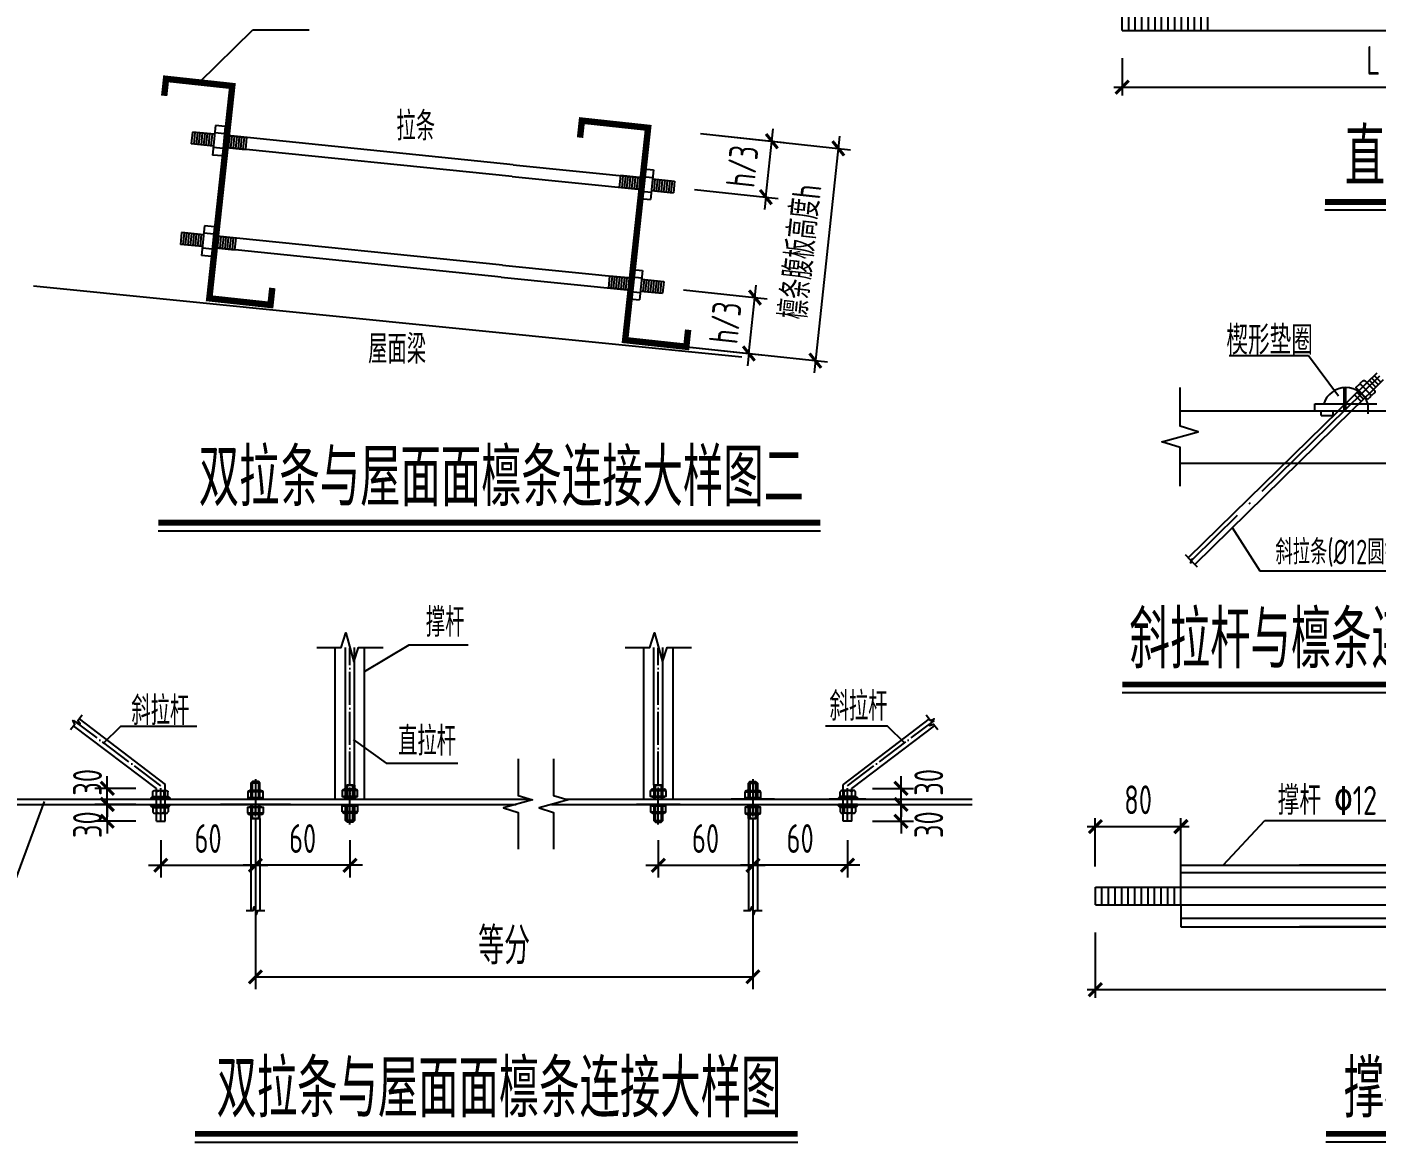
# Model space of a CAD drawing. Extents: x 297659 to 993057, y 192802 to 252212.
# Drawn here: x 899786 to 916171, y 210014 to 223557 of the extents above; entities that cross this region are included whole.
import ezdxf
from ezdxf.enums import TextEntityAlignment as Align

# ---------------------------------------------------------------- set-up
doc = ezdxf.new("R2010")
doc.units = 0
doc.header["$LTSCALE"] = 1000
doc.linetypes.add('CENTER2', pattern=[1.125, 0.75, -0.125, 0.125, -0.125])
doc.linetypes.add('DOTE', pattern=[2.42, 2, -0.2, 0.02, -0.2])
doc.layers.get('0').update_dxf_attribs({"linetype": 'CONTINUOUS'})
doc.layers.get('DEFPOINTS').update_dxf_attribs({"linetype": 'CONTINUOUS'})
for name, color, linetype in [('BEAM_CON', 4, 'CONTINUOUS'), ('body', 2, 'CONTINUOUS'), ('DIM', 3, 'CONTINUOUS'), ('DOTE', 8, 'DOTE'), ('NUM', 3, 'CONTINUOUS'), ('PUB_TEXT', 7, 'CONTINUOUS'), ('S_BEAM', 4, 'CONTINUOUS'), ('TEXT', 7, 'CONTINUOUS'), ('THIN', 7, 'CONTINUOUS'), ('建筑', 3, 'CONTINUOUS'), ('引线', 7, 'CONTINUOUS')]:
    doc.layers.add(name, color=color, linetype=linetype)
doc.styles.add('HZ', font='txt.shx', dxfattribs={"width": 0.7, "height": 5, "bigfont": 'a.shx'})
doc.styles.add('TSSD_Dimension', font='tssdeng.shx', dxfattribs={"width": 0.7, "bigfont": 'hztxt.shx'})
doc.styles.add('TSSD_Rein', font='tssdeng.shx', dxfattribs={"width": 0.7, "bigfont": 'hztxt.shx'})
doc.dimstyles.new('TSSD_100_100', dxfattribs={"dimtxt": 350, "dimasz": 150, "dimexe": 100, "dimexo": 250, "dimgap": 150, "dimtad": 1, "dimdec": 0, "dimzin": 0, "dimdsep": 46, "dimtxsty": 'TSSD_Dimension', "dimblk": 'ARCHTICK', "dimcen": 0, "dimdle": 100, "dimclrd": 3, "dimclre": 3, "dimclrt": 7, "dimadec": 0, "dimazin": 0, "dimtfac": 1, "dimtdec": 0, "dimtix": 1, "dimtmove": 2, "dimatfit": 3, "dimfxl": 100, "dimtolj": 1, "dimtzin": 0, "dimarcsym": 0})
doc.dimstyles.new('TSSD_100_100$0', dxfattribs={"dimtxt": 350, "dimasz": 100, "dimexe": 100, "dimexo": 250, "dimgap": 100, "dimtad": 1, "dimdec": 0, "dimzin": 0, "dimdsep": 46, "dimtxsty": 'TSSD_Rein', "dimblk": 'ARCHTICK', "dimcen": 0, "dimdle": 100, "dimclrt": 7, "dimadec": 0, "dimazin": 0, "dimtfac": 1, "dimtdec": 0, "dimtix": 1, "dimtmove": 2, "dimatfit": 3, "dimfxl": 100, "dimtolj": 1, "dimtzin": 0, "dimarcsym": 0})
doc.dimstyles.new('TSSD_150_150', dxfattribs={"dimtxt": 450, "dimasz": 150, "dimexe": 150, "dimexo": 375, "dimgap": 150, "dimtad": 1, "dimdec": 0, "dimzin": 0, "dimdsep": 46, "dimtxsty": 'TSSD_Dimension', "dimblk": 'ARCHTICK', "dimcen": 0, "dimclrt": 7, "dimadec": 0, "dimazin": 0, "dimtfac": 1, "dimtdec": 0, "dimtix": 1, "dimtmove": 2, "dimatfit": 3, "dimfxl": 1, "dimtolj": 1, "dimtzin": 0, "dimarcsym": 0})

# ---------------------------------------------------------------- blocks, each defined once
blk = doc.blocks.new('_ARCHTICK')
at = {"color": 0}
blk.add_lwpolyline([(-0.53, -0.53, 0.25, 0.25, 0), (0.53, 0.53, 0.5, 0.5, 0)], format="xyseb", dxfattribs=at)
blk = doc.blocks.new('*D292')
at = {"layer": 'DEFPOINTS', "color": 0}
for p in [(902560, 213894), (903709, 213931), (902560, 213375)]:
    blk.add_point(p, dxfattribs=at)
at = {"layer": 'DIM', "color": 70, "lineweight": -2}
for p, q in [((903709, 213681), (903709, 213225)), ((902560, 213644), (902560, 213225)), ((903859, 213375), (902410, 213375))]:
    blk.add_line(p, q, dxfattribs=at)
at = {"layer": 'DIM', "color": 70, "lineweight": -2, "xscale": 150, "yscale": 150, "zscale": 150, "rotation": 180}
blk.add_blockref('_ARCHTICK', (902560, 213375), dxfattribs=at)
at = {"layer": 'DIM', "color": 70, "lineweight": -2, "xscale": 150, "yscale": 150, "zscale": 150}
blk.add_blockref('_ARCHTICK', (903709, 213375), dxfattribs=at)
at = {"layer": 'DIM', "color": 7, "insert": (903134, 213700), "char_height": 350, "attachment_point": 5, "style": 'TSSD_Dimension'}
blk.add_mtext('\\A1;60', dxfattribs=at)
blk = doc.blocks.new('N-M12')
at = {"color": 2, "linetype": 'CENTER2', "ltscale": 0.0075}
blk.add_line((-11.9, 0), (1.4, 0), dxfattribs=at)
for p, q in [((-8.8, -10.4), (-8.8, 10.4)), ((-8.8, 5.2), (-0.6, 5.2)), ((-8.8, -5.2), (-0.6, -5.2))]:
    blk.add_line(p, q)
for points in [[(-10.8, -8), (-10.8, 8)], [(-8.8, 10.4), (-0.6, 10.4), (-0.6, -10.4), (-8.8, -10.4)]]:
    blk.add_lwpolyline(points)
blk.add_lwpolyline([(-0.6, 8.3), (0, 8.3), (0, -8.3), (-0.6, -8.3)], close=True)
for centre, radius, start, end in [((-8.1, 7.8), 2.69, 104.6759, 255.3241), ((-3, 0), 7.75, 137.8966, 222.1034), ((-8.1, -7.8), 2.69, 104.6759, 255.3241)]:
    blk.add_arc(centre, radius, start, end)
blk = doc.blocks.new('*D293')
at = {"layer": 'DEFPOINTS', "color": 0}
for p in [(901411, 213931), (902560, 213894), (902560, 213375)]:
    blk.add_point(p, dxfattribs=at)
at = {"layer": 'DIM', "color": 70, "lineweight": -2}
for p, q in [((901411, 213681), (901411, 213225)), ((902560, 213644), (902560, 213225)), ((901261, 213375), (902710, 213375))]:
    blk.add_line(p, q, dxfattribs=at)
at = {"layer": 'DIM', "color": 70, "lineweight": -2, "xscale": 150, "yscale": 150, "zscale": 150, "rotation": 180}
blk.add_blockref('_ARCHTICK', (901411, 213375), dxfattribs=at)
at = {"layer": 'DIM', "color": 70, "lineweight": -2, "xscale": 150, "yscale": 150, "zscale": 150}
blk.add_blockref('_ARCHTICK', (902560, 213375), dxfattribs=at)
at = {"layer": 'DIM', "color": 7, "insert": (901985, 213700), "char_height": 350, "attachment_point": 5, "style": 'TSSD_Dimension'}
blk.add_mtext('\\A1;60', dxfattribs=at)
blk = doc.blocks.new('*D294')
at = {"layer": 'DEFPOINTS', "color": 0}
for p in [(900761, 214114), (901358, 214114), (901358, 213910)]:
    blk.add_point(p, dxfattribs=at)
at = {"layer": 'DIM', "color": 70, "lineweight": -2}
for p, q in [((900761, 214114), (900761, 214264)), ((901108, 214114), (900611, 214114)), ((900761, 213910), (900761, 214114)), ((901108, 213910), (900611, 213910)), ((900761, 213910), (900761, 213760))]:
    blk.add_line(p, q, dxfattribs=at)
at = {"layer": 'DIM', "color": 70, "lineweight": -2, "xscale": 150, "yscale": 150, "zscale": 150}
for p, rotation in [((900761, 214114), 270), ((900761, 213910), 90)]:
    blk.add_blockref('_ARCHTICK', p, dxfattribs=dict(at, rotation=rotation))
at = {"layer": 'DIM', "color": 7, "insert": (900521, 213868), "char_height": 350, "attachment_point": 5, "rotation": 90, "style": 'TSSD_Dimension'}
blk.add_mtext('\\A1;30', dxfattribs=at)
blk = doc.blocks.new('*D295')
at = {"layer": 'DEFPOINTS', "color": 0}
for p in [(900761, 214309), (901357, 214309), (901358, 214114)]:
    blk.add_point(p, dxfattribs=at)
at = {"layer": 'DIM', "color": 70, "lineweight": -2}
for p, q in [((900761, 214309), (900761, 214459)), ((901107, 214309), (900611, 214309)), ((900761, 214114), (900761, 214309)), ((901108, 214114), (900611, 214114)), ((900761, 214114), (900761, 213964))]:
    blk.add_line(p, q, dxfattribs=at)
at = {"layer": 'DIM', "color": 70, "lineweight": -2, "xscale": 150, "yscale": 150, "zscale": 150}
for p, rotation in [((900761, 214309), 270), ((900761, 214114), 90)]:
    blk.add_blockref('_ARCHTICK', p, dxfattribs=dict(at, rotation=rotation))
at = {"layer": 'DIM', "color": 7, "insert": (900521, 214382), "char_height": 350, "attachment_point": 5, "rotation": 90, "style": 'TSSD_Dimension'}
blk.add_mtext('\\A1;30', dxfattribs=at)
blk = doc.blocks.new('*D296')
at = {"layer": 'DEFPOINTS', "color": 0}
for p in [(908603, 213910), (902560, 213757), (908603, 212020)]:
    blk.add_point(p, dxfattribs=at)
at = {"layer": 'DIM', "color": 0, "lineweight": -2}
for p, q in [((908603, 213535), (908603, 211870)), ((902560, 213382), (902560, 211870)), ((902560, 212020), (908603, 212020))]:
    blk.add_line(p, q, dxfattribs=at)
at = {"layer": 'DIM', "color": 0, "lineweight": -2, "xscale": 150, "yscale": 150, "zscale": 150, "rotation": 180}
blk.add_blockref('_ARCHTICK', (902560, 212020), dxfattribs=at)
at = {"layer": 'DIM', "color": 0, "lineweight": -2, "xscale": 150, "yscale": 150, "zscale": 150}
blk.add_blockref('_ARCHTICK', (908603, 212020), dxfattribs=at)
at = {"layer": 'DIM', "color": 7, "insert": (905581, 212395), "char_height": 450, "attachment_point": 5, "style": 'TSSD_Dimension'}
blk.add_mtext('\\A1;等分', dxfattribs=at)
blk = doc.blocks.new('*D297')
at = {"layer": 'DEFPOINTS', "color": 0}
for p in [(907454, 213931), (908603, 213894), (908603, 213375)]:
    blk.add_point(p, dxfattribs=at)
at = {"layer": 'DIM', "color": 70, "lineweight": -2}
for p, q in [((907454, 213681), (907454, 213225)), ((908603, 213644), (908603, 213225)), ((907304, 213375), (908753, 213375))]:
    blk.add_line(p, q, dxfattribs=at)
at = {"layer": 'DIM', "color": 70, "lineweight": -2, "xscale": 150, "yscale": 150, "zscale": 150, "rotation": 180}
blk.add_blockref('_ARCHTICK', (907454, 213375), dxfattribs=at)
at = {"layer": 'DIM', "color": 70, "lineweight": -2, "xscale": 150, "yscale": 150, "zscale": 150}
blk.add_blockref('_ARCHTICK', (908603, 213375), dxfattribs=at)
at = {"layer": 'DIM', "color": 7, "insert": (908028, 213700), "char_height": 350, "attachment_point": 5, "style": 'TSSD_Dimension'}
blk.add_mtext('\\A1;60', dxfattribs=at)
blk = doc.blocks.new('*D298')
at = {"layer": 'DEFPOINTS', "color": 0}
for p in [(908603, 213894), (909752, 213931), (908603, 213375)]:
    blk.add_point(p, dxfattribs=at)
at = {"layer": 'DIM', "color": 70, "lineweight": -2}
for p, q in [((909752, 213681), (909752, 213225)), ((908603, 213644), (908603, 213225)), ((909902, 213375), (908453, 213375))]:
    blk.add_line(p, q, dxfattribs=at)
at = {"layer": 'DIM', "color": 70, "lineweight": -2, "xscale": 150, "yscale": 150, "zscale": 150, "rotation": 180}
blk.add_blockref('_ARCHTICK', (908603, 213375), dxfattribs=at)
at = {"layer": 'DIM', "color": 70, "lineweight": -2, "xscale": 150, "yscale": 150, "zscale": 150}
blk.add_blockref('_ARCHTICK', (909752, 213375), dxfattribs=at)
at = {"layer": 'DIM', "color": 7, "insert": (909177, 213700), "char_height": 350, "attachment_point": 5, "style": 'TSSD_Dimension'}
blk.add_mtext('\\A1;60', dxfattribs=at)
blk = doc.blocks.new('*D299')
at = {"layer": 'DEFPOINTS', "color": 0}
for p in [(909805, 214114), (910402, 214114), (909805, 213910)]:
    blk.add_point(p, dxfattribs=at)
at = {"layer": 'DIM', "color": 70, "lineweight": -2}
for p, q in [((910402, 214114), (910402, 214264)), ((910055, 214114), (910552, 214114)), ((910402, 213910), (910402, 214114)), ((910055, 213910), (910552, 213910)), ((910402, 213910), (910402, 213760))]:
    blk.add_line(p, q, dxfattribs=at)
at = {"layer": 'DIM', "color": 70, "lineweight": -2, "xscale": 150, "yscale": 150, "zscale": 150}
for p, rotation in [((910402, 214114), 270), ((910402, 213910), 90)]:
    blk.add_blockref('_ARCHTICK', p, dxfattribs=dict(at, rotation=rotation))
at = {"layer": 'DIM', "color": 7, "insert": (910739, 213868), "char_height": 350, "attachment_point": 5, "rotation": 90, "style": 'TSSD_Dimension'}
blk.add_mtext('\\A1;30', dxfattribs=at)
blk = doc.blocks.new('*D300')
at = {"layer": 'DEFPOINTS', "color": 0}
for p in [(909805, 214309), (910402, 214309), (909805, 214114)]:
    blk.add_point(p, dxfattribs=at)
at = {"layer": 'DIM', "color": 70, "lineweight": -2}
for p, q in [((910402, 214309), (910402, 214459)), ((910055, 214309), (910552, 214309)), ((910402, 214114), (910402, 214309)), ((910055, 214114), (910552, 214114)), ((910402, 214114), (910402, 213964))]:
    blk.add_line(p, q, dxfattribs=at)
at = {"layer": 'DIM', "color": 70, "lineweight": -2, "xscale": 150, "yscale": 150, "zscale": 150}
for p, rotation in [((910402, 214309), 270), ((910402, 214114), 90)]:
    blk.add_blockref('_ARCHTICK', p, dxfattribs=dict(at, rotation=rotation))
at = {"layer": 'DIM', "color": 7, "insert": (910739, 214382), "char_height": 350, "attachment_point": 5, "rotation": 90, "style": 'TSSD_Dimension'}
blk.add_mtext('\\A1;30', dxfattribs=at)
blk = doc.blocks.new('*D286')
at = {"layer": 'DEFPOINTS', "color": 0}
for p in [(907718, 222291), (907439, 219712), (909361, 219504)]:
    blk.add_point(p, dxfattribs=at)
at = {"layer": 'DIM', "color": 70, "lineweight": -2}
for p, q in [((907966, 222264), (909789, 222067)), ((909656, 222232), (909345, 219355)), ((907687, 219685), (909510, 219488))]:
    blk.add_line(p, q, dxfattribs=at)
at = {"layer": 'DIM', "color": 70, "lineweight": -2, "xscale": 150, "yscale": 150, "zscale": 150}
for p, rotation in [((909640, 222083), 83.82817790285151), ((909361, 219504), 263.8281779028515)]:
    blk.add_blockref('_ARCHTICK', p, dxfattribs=dict(at, rotation=rotation))
at = {"layer": 'DIM', "color": 7, "insert": (909177, 220828), "char_height": 350, "attachment_point": 5, "rotation": 83.8282, "style": 'TSSD_Dimension'}
blk.add_mtext('\\A1;檩条腹板高度h', dxfattribs=at)
blk = doc.blocks.new('*D287')
at = {"layer": 'DEFPOINTS', "color": 0}
for p in [(907718, 222291), (908833, 222170), (907644, 221611)]:
    blk.add_point(p, dxfattribs=at)
at = {"layer": 'DIM', "color": 70, "lineweight": -2}
for p, q in [((907966, 222264), (908982, 222154)), ((908833, 222170), (908849, 222319)), ((908760, 221491), (908833, 222170)), ((907893, 221584), (908909, 221474)), ((908760, 221491), (908744, 221341))]:
    blk.add_line(p, q, dxfattribs=at)
at = {"layer": 'DIM', "color": 70, "lineweight": -2, "xscale": 150, "yscale": 150, "zscale": 150}
for p, rotation in [((908833, 222170), 263.8281779029697), ((908760, 221491), 83.82817790296964)]:
    blk.add_blockref('_ARCHTICK', p, dxfattribs=dict(at, rotation=rotation))
at = {"layer": 'DIM', "color": 7, "insert": (908473, 221865), "char_height": 350, "attachment_point": 5, "rotation": 83.8282, "style": 'TSSD_Dimension'}
blk.add_mtext('\\A1;h/3', dxfattribs=at)
blk = doc.blocks.new('*D288')
at = {"layer": 'DEFPOINTS', "color": 0}
for p in [(907512, 220391), (908628, 220271), (907439, 219712)]:
    blk.add_point(p, dxfattribs=at)
at = {"layer": 'DIM', "color": 70, "lineweight": -2}
for p, q in [((908628, 220271), (908644, 220420)), ((907761, 220364), (908777, 220255)), ((908554, 219591), (908628, 220271)), ((907687, 219685), (908703, 219575)), ((908554, 219591), (908538, 219442))]:
    blk.add_line(p, q, dxfattribs=at)
at = {"layer": 'DIM', "color": 70, "lineweight": -2, "xscale": 150, "yscale": 150, "zscale": 150}
for p, rotation in [((908628, 220271), 263.8281779029697), ((908554, 219591), 83.82817790296964)]:
    blk.add_blockref('_ARCHTICK', p, dxfattribs=dict(at, rotation=rotation))
at = {"layer": 'DIM', "color": 7, "insert": (908268, 219966), "char_height": 350, "attachment_point": 5, "rotation": 83.8282, "style": 'TSSD_Dimension'}
blk.add_mtext('\\A1;h/3', dxfattribs=at)
blk = doc.blocks.new('*D305')
at = {"layer": 'DEFPOINTS', "color": 0}
for p in [(1128919, 255359), (1136214, 255445), (1136214, 254414)]:
    blk.add_point(p, dxfattribs=at)
at = {"layer": 'DIM', "color": 3, "lineweight": -2}
for p, q in [((1136214, 255195), (1136214, 254314)), ((1128919, 255109), (1128919, 254314)), ((1128819, 254414), (1136314, 254414))]:
    blk.add_line(p, q, dxfattribs=at)
at = {"layer": 'DIM', "color": 3, "lineweight": -2, "xscale": 150, "yscale": 150, "zscale": 150, "rotation": 180}
blk.add_blockref('_ARCHTICK', (1128919, 254414), dxfattribs=at)
at = {"layer": 'DIM', "color": 3, "lineweight": -2, "xscale": 150, "yscale": 150, "zscale": 150}
blk.add_blockref('_ARCHTICK', (1136214, 254414), dxfattribs=at)
at = {"layer": 'DIM', "color": 7, "insert": (1132566, 254739), "char_height": 350, "attachment_point": 5, "style": 'TSSD_Dimension'}
blk.add_mtext('\\A1;L', dxfattribs=at)
blk = doc.blocks.new('*D306')
at = {"layer": 'DEFPOINTS', "color": 0}
for p in [(1129959, 256395), (1128919, 255658), (1129959, 255658)]:
    blk.add_point(p, dxfattribs=at)
at = {"layer": 'DIM', "color": 3, "lineweight": -2}
for p, q in [((1128919, 255908), (1128919, 256495)), ((1129959, 255908), (1129959, 256495)), ((1128819, 256395), (1130059, 256395))]:
    blk.add_line(p, q, dxfattribs=at)
at = {"layer": 'DIM', "color": 3, "lineweight": -2, "xscale": 150, "yscale": 150, "zscale": 150, "rotation": 180}
blk.add_blockref('_ARCHTICK', (1128919, 256395), dxfattribs=at)
at = {"layer": 'DIM', "color": 3, "lineweight": -2, "xscale": 150, "yscale": 150, "zscale": 150}
blk.add_blockref('_ARCHTICK', (1129959, 256395), dxfattribs=at)
at = {"layer": 'DIM', "color": 7, "insert": (1129439, 256720), "char_height": 350, "attachment_point": 5, "style": 'TSSD_Dimension'}
blk.add_mtext('\\A1;80', dxfattribs=at)
blk = doc.blocks.new('*D301')
at = {"layer": 'DEFPOINTS', "color": 0}
for p in [(1129245, 265980), (1135346, 266066), (1135346, 265376)]:
    blk.add_point(p, dxfattribs=at)
at = {"layer": 'DIM', "color": 3, "lineweight": -2}
for p, q in [((1135346, 265816), (1135346, 265276)), ((1129245, 265730), (1129245, 265276)), ((1129145, 265376), (1135446, 265376))]:
    blk.add_line(p, q, dxfattribs=at)
at = {"layer": 'DIM', "color": 3, "lineweight": -2, "xscale": 150, "yscale": 150, "zscale": 150, "rotation": 180}
blk.add_blockref('_ARCHTICK', (1129245, 265376), dxfattribs=at)
at = {"layer": 'DIM', "color": 3, "lineweight": -2, "xscale": 150, "yscale": 150, "zscale": 150}
blk.add_blockref('_ARCHTICK', (1135346, 265376), dxfattribs=at)
at = {"layer": 'DIM', "color": 7, "insert": (1132295, 265701), "char_height": 350, "attachment_point": 5, "style": 'TSSD_Dimension'}
blk.add_mtext('\\A1;L', dxfattribs=at)
blk = doc.blocks.new('A$C3E6C2ADB')
at = {"layer": 'BEAM_CON'}
for p, q in [((3399.3, 9222.1), (3041.3, 8871.6)), ((3348.3, 9244.4), (3314.2, 9211.1)), ((3314.2, 9211.1), (3455.9, 9066.5)), ((3517.6, 9338.1), (3399.3, 9222.1)), ((3428.3, 9250.6), (3506.8, 9170.5)), ((3458.1, 9279.7), (3536.5, 9199.7)), ((3458.1, 9279.7), (3536.5, 9199.7)), ((3458.1, 9279.7), (3536.5, 9199.7)), ((3596.1, 9258), (3477.7, 9142.1)), ((3487.9, 9308.9), (3566.3, 9228.8)), ((3487.9, 9308.9), (3566.3, 9228.8)), ((3124.1, 8883), (3124.1, 9163.7)), ((3142.3, 8883), (3142.3, 9164.3)), ((3213.2, 8883), (3477.7, 9142.1)), ((3249.7, 9075.7), (3328.1, 8995.6)), ((3279.5, 9104.8), (3357.9, 9024.7)), ((3441, 9051.9), (3406.9, 9018.6)), ((3489.9, 9099.8), (3455.9, 9066.5)), ((1129.2, 8883), (3410.9, 8883)), ((3053, 8883), (1228.3, 7096.1)), ((3213.2, 8883), (1306.7, 7016.1)), ((2767.1, 8966.4), (3517.5, 8966.4)), ((2767.1, 8883), (2767.1, 8966.4)), ((2844.5, 8825.2), (2844.5, 8883)), ((2987.6, 8825.2), (2987.6, 8883)), ((3410.9, 8966.4), (3410.9, 8845.5)), ((3410.9, 8883), (5225, 8883)), ((2844.5, 8825.2), (2987.6, 8825.2)), ((1129.2, 8245.8), (5225, 8245.8))]:
    blk.add_line(p, q, dxfattribs=at)
at = {"layer": 'BEAM_CON', "elevation": -82}
blk.add_lwpolyline([(3299.4, 9196.5), (3265.3, 9163.2), (3406.9, 9018.6)], dxfattribs=at)
blk.add_lwpolyline([(3348.3, 9244.4, -0.4142136), (3377.7, 9244.1), (3490.2, 9129.3, -0.4142136), (3489.9, 9099.8)], format="xyb", dxfattribs=at)
at = {"layer": 'BEAM_CON'}
for centre, radius, start, end in [((3313.9, 9181.6), 20.8, 44.40063, 134.40063), ((3142.3, 8883), 281.2, 17.23529, 162.76471), ((3426.4, 9066.8), 20.8, 314.40063, 44.40063)]:
    blk.add_arc(centre, radius, start, end, dxfattribs=at)
at = {"layer": 'DOTE'}
blk.add_line((3552.3, 9302.6), (1279.9, 7077.3), dxfattribs=at)
at = {"layer": 'NUM'}
for p, q in [((4812, 11318), (2887.8, 11318)), ((5281.1, 5457.4), (426.3, 5457.4)), ((4324.4, 0), (2900.4, 0))]:
    blk.add_line(p, q, dxfattribs=at)
at = {"layer": 'NUM', "const_width": 70}
for points in [[(4812, 11417.7), (2887.8, 11417.7)], [(5281.1, 5557.2), (426.3, 5557.2)], [(4324.4, 99.8), (2900.4, 99.8)]]:
    blk.add_lwpolyline(points, dxfattribs=at)
at = {"layer": 'TEXT'}
for p, q in [((2687.4, 9547.1), (1725.6, 9547.1)), ((3053.5, 9057.3), (2687.4, 9547.1)), ((1763.6, 7463.4), (2097, 6939.4)), ((2097, 6939.4), (4055.2, 6939.4)), ((1651.4, 3363.7), (2158.3, 3904.6)), ((2158.3, 3904.6), (5388, 3904.6))]:
    blk.add_line(p, q, dxfattribs=at)
at = {"layer": 'THIN', "ltscale": 0.5, "elevation": -82}
for points in [[(1129.2, 7965.8), (1129.2, 8434.4), (909.2, 8504.4), (1349.2, 8624.4), (1129.2, 8694.4), (1129.2, 9163)], [(1341.7, 6980.3), (1277.7, 7045.7), (1254.6, 7034), (1280.4, 7078.2), (1257.3, 7066.5), (1193.3, 7131.9)]]:
    blk.add_lwpolyline(points, dxfattribs=at)
at = {"layer": '建筑'}
for p, q in [((425.6, 13502.6), (425.6, 13715.9)), ((505.6, 13502.6), (505.6, 13715.9)), ((505.6, 13502.6), (505.6, 13715.9)), ((585.6, 13502.6), (585.6, 13715.9)), ((585.6, 13502.6), (585.6, 13715.9)), ((665.6, 13502.6), (665.6, 13715.9)), ((665.6, 13502.6), (665.6, 13715.9)), ((745.6, 13502.6), (745.6, 13715.9)), ((745.6, 13502.6), (745.6, 13715.9)), ((825.6, 13502.6), (825.6, 13715.9)), ((825.6, 13502.6), (825.6, 13715.9)), ((905.6, 13502.6), (905.6, 13715.9)), ((905.6, 13502.6), (905.6, 13715.9)), ((985.6, 13502.6), (985.6, 13715.9)), ((985.6, 13502.6), (985.6, 13715.9)), ((1065.6, 13502.6), (1065.6, 13715.9)), ((1065.6, 13502.6), (1065.6, 13715.9)), ((1065.6, 13502.6), (1065.6, 13715.9)), ((1145.6, 13502.6), (1145.6, 13715.9)), ((1145.6, 13502.6), (1145.6, 13715.9)), ((1225.6, 13502.6), (1225.6, 13715.9)), ((1225.6, 13502.6), (1225.6, 13715.9)), ((1305.6, 13502.6), (1305.6, 13715.9)), ((1305.6, 13502.6), (1305.6, 13715.9)), ((1385.6, 13502.6), (1385.6, 13715.9)), ((1385.6, 13502.6), (1385.6, 13715.9)), ((1465.6, 13502.6), (1465.6, 13715.9)), ((1465.6, 13502.6), (1465.6, 13715.9)), ((425.6, 13502.6), (6526.5, 13502.6))]:
    blk.add_line(p, q, dxfattribs=at)
at = {"layer": '建筑', "linetype": 'Continuous'}
for p, q in [((1140, 3094.7), (1140, 3363.7)), ((1140, 3363.7), (6200.6, 3363.7)), ((6354.7, 3363.7), (2581.4, 3363.7)), ((6354.7, 3269.2), (1140, 3269.2)), ((100, 3094.7), (7394.7, 3094.7)), ((100, 2881.3), (100, 3094.7)), ((180, 2881.3), (180, 3094.7)), ((180, 2881.3), (180, 3094.7)), ((260, 2881.3), (260, 3094.7)), ((260, 2881.3), (260, 3094.7)), ((340, 2881.3), (340, 3094.7)), ((340, 2881.3), (340, 3094.7)), ((420, 2881.3), (420, 3094.7)), ((420, 2881.3), (420, 3094.7)), ((500, 2881.3), (500, 3094.7)), ((500, 2881.3), (500, 3094.7)), ((580, 2881.3), (580, 3094.7)), ((580, 2881.3), (580, 3094.7)), ((660, 2881.3), (660, 3094.7)), ((660, 2881.3), (660, 3094.7)), ((740, 2881.3), (740, 3094.7)), ((740, 2881.3), (740, 3094.7)), ((740, 2881.3), (740, 3094.7)), ((820, 2881.3), (820, 3094.7)), ((820, 2881.3), (820, 3094.7)), ((900, 2881.3), (900, 3094.7)), ((900, 2881.3), (900, 3094.7)), ((980, 2881.3), (980, 3094.7)), ((980, 2881.3), (980, 3094.7)), ((1060, 2881.3), (1060, 3094.7)), ((1060, 2881.3), (1060, 3094.7)), ((1140, 2881.3), (1140, 3094.7)), ((1140, 2881.3), (1140, 3094.7)), ((100, 2881.3), (7394.7, 2881.3)), ((1140, 2881.3), (1140, 2612.3)), ((6354.7, 2715.9), (1140, 2715.9)), ((1140, 2612.3), (6200.6, 2612.3)), ((6354.7, 2612.3), (2581.4, 2612.3))]:
    blk.add_line(p, q, dxfattribs=at)
at = {"layer": 'NUM', "style": 'TSSD_Dimension', "width": 0.7}
for s, p in [('直拉条', (3863.6, 12001.6)), ('斜拉杆与檩条连接图', (2720, 6141)), ('撑杆', (3607.8, 683.6))]:
    blk.add_text(s, height=700, dxfattribs=at).set_placement(p, align=Align.MIDDLE)
at = {"layer": 'TEXT'}
for s, height, style, width, p in [('楔形垫圈', 350, 'TSSD_Rein', 0.75, (1691.9, 9564.2)), ('斜拉条(%%C12圆钢)', 300, 'TSSD_Dimension', 0.7, (2287.8, 7016.3)), ('撑杆 \x8212 外套\x8230*2.5', 350, 'TSSD_Rein', 0.75, (2316.3, 3973.6))]:
    blk.add_text(s, height=height, dxfattribs=dict(at, style=style, width=width)).set_placement(p)
at = {"layer": 'DIM'}
for base, p1, p2, text, picture, middle in [((6526.5, 12812.3), (425.6, 13416.3), (6526.5, 13502.6), 'L', '*D301', (3476, 13137.3)), ((1140, 3831.2), (100, 3094.7), (1140, 3094.7), '80', '*D306', (620, 4156.2)), ((7394.7, 1850.8), (100, 2795.1), (7394.7, 2881.3), 'L', '*D305', (3747.4, 2175.8))]:
    dim = blk.add_linear_dim(base=base, p1=p1, p2=p2, text=text, dimstyle='TSSD_100_100', dxfattribs=at)
    dim.commit()
    dim.dimension.update_dxf_attribs({"geometry": picture, "text_midpoint": middle, "insert": (-1128819.1, -252563.5)})

msp = doc.modelspace()

# ---------------------------------------------------------------- linework, layer by layer
for p, q in [((901188.211, 214176.496), (901633.651, 214176.496)), ((909974.652, 214176.496), (909529.212, 214176.496))]:
    msp.add_line(p, q)
at = {"layer": 'body'}
for p, q in [((902075.048, 222360.987), (902038.983, 222002.19)), ((902194.647, 222348.965), (902075.048, 222360.987)), ((901795.13, 222280.397), (901780.704, 222136.878)), ((902064.228, 222253.348), (901795.13, 222280.397)), ((901825.03, 222277.391), (901810.604, 222133.872)), ((901854.93, 222274.386), (901840.504, 222130.867)), ((901884.83, 222271.38), (901870.403, 222127.862)), ((901914.729, 222268.375), (901900.303, 222124.856)), ((901944.629, 222265.37), (901930.203, 222121.851)), ((901974.529, 222262.364), (901960.103, 222118.845)), ((902004.429, 222259.359), (901990.003, 222115.84)), ((902034.328, 222256.353), (902019.902, 222112.834)), ((902185.631, 222259.266), (902066.032, 222271.288)), ((902194.647, 222348.965), (902158.582, 221990.168)), ((905692.3, 221882.844), (902183.827, 222241.326)), ((902183.827, 222241.326), (902452.925, 222214.277)), ((902213.727, 222238.321), (902199.301, 222094.802)), ((902243.627, 222235.315), (902229.201, 222091.796)), ((902273.527, 222232.31), (902259.101, 222088.791)), ((902303.426, 222229.304), (902289, 222085.785)), ((902333.326, 222226.299), (902318.9, 222082.78)), ((902363.226, 222223.294), (902348.8, 222079.775)), ((902393.126, 222220.288), (902378.7, 222076.769)), ((902423.026, 222217.283), (902408.599, 222073.764)), ((902452.925, 222214.277), (902438.499, 222070.758)), ((902049.802, 222109.829), (901780.704, 222136.878)), ((902167.598, 222079.867), (902047.999, 222091.889)), ((905677.874, 221739.325), (902169.401, 222097.807)), ((902169.401, 222097.807), (902438.499, 222070.758)), ((902158.582, 221990.168), (902038.983, 222002.19)), ((905692.3, 221882.844), (907263.145, 221724.947)), ((905677.874, 221739.325), (907248.719, 221581.428)), ((906994.047, 221751.996), (906979.621, 221608.477)), ((907263.145, 221724.947), (906994.047, 221751.996)), ((907023.947, 221748.991), (907009.521, 221605.472)), ((907053.847, 221745.985), (907039.421, 221602.466)), ((907083.747, 221742.98), (907069.321, 221599.461)), ((907113.647, 221739.974), (907099.22, 221596.455)), ((907143.546, 221736.969), (907129.12, 221593.45)), ((907173.446, 221733.963), (907159.02, 221590.444)), ((907203.346, 221730.958), (907188.92, 221587.439)), ((907233.246, 221727.952), (907218.82, 221584.434)), ((907273.965, 221832.586), (907237.9, 221473.789)), ((907264.949, 221742.887), (907384.548, 221730.865)), ((907273.965, 221832.586), (907393.564, 221820.565)), ((907393.564, 221820.565), (907357.499, 221461.767)), ((907382.745, 221712.925), (907651.843, 221685.876)), ((907412.644, 221709.92), (907398.218, 221566.401)), ((907442.544, 221706.914), (907428.118, 221563.396)), ((907472.444, 221703.909), (907458.018, 221560.39)), ((907502.344, 221700.904), (907487.918, 221557.385)), ((907532.243, 221697.898), (907517.817, 221554.379)), ((907562.143, 221694.893), (907547.717, 221551.374)), ((907248.719, 221581.428), (906979.621, 221608.477)), ((907246.916, 221563.488), (907366.515, 221551.467)), ((907368.318, 221569.406), (907637.416, 221542.357)), ((907592.043, 221691.887), (907577.617, 221548.368)), ((907621.943, 221688.882), (907607.517, 221545.363)), ((907651.843, 221685.876), (907637.416, 221542.357)), ((907237.9, 221473.789), (907357.499, 221461.767)), ((901663.216, 221060.521), (901648.79, 220917.002)), ((901932.314, 221033.472), (901663.216, 221060.521)), ((901693.116, 221057.516), (901678.69, 220913.997)), ((901723.016, 221054.51), (901708.59, 220910.991)), ((901752.916, 221051.505), (901738.49, 220907.986)), ((901782.815, 221048.5), (901768.389, 220904.981)), ((901812.715, 221045.494), (901798.289, 220901.975)), ((901842.615, 221042.489), (901828.189, 220898.97)), ((901872.515, 221039.483), (901858.089, 220895.964)), ((901943.134, 221141.112), (901907.069, 220782.314)), ((902053.717, 221039.39), (901934.118, 221051.412)), ((902062.733, 221129.09), (901943.134, 221141.112)), ((902062.733, 221129.09), (902026.668, 220770.292)), ((901917.888, 220889.953), (901648.79, 220917.002)), ((901902.415, 221036.478), (901887.988, 220892.959)), ((905545.96, 220519.449), (902037.487, 220877.932)), ((902037.487, 220877.932), (902306.585, 220850.883)), ((905560.387, 220662.968), (902051.913, 221021.451)), ((902051.913, 221021.451), (902321.011, 220994.402)), ((902081.813, 221018.445), (902067.387, 220874.926)), ((902111.713, 221015.44), (902097.287, 220871.921)), ((902141.613, 221012.434), (902127.187, 220868.915)), ((902171.513, 221009.429), (902157.086, 220865.91)), ((902201.412, 221006.423), (902186.986, 220862.904)), ((902231.312, 221003.418), (902216.886, 220859.899)), ((902261.212, 221000.413), (902246.786, 220856.894)), ((902291.112, 220997.407), (902276.686, 220853.888)), ((902321.011, 220994.402), (902306.585, 220850.883)), ((902026.668, 220770.292), (901907.069, 220782.314)), ((902035.684, 220859.992), (901916.085, 220872.014)), ((905560.387, 220662.968), (907131.232, 220505.072)), ((907142.051, 220612.711), (907105.986, 220253.913)), ((907142.051, 220612.711), (907261.65, 220600.689)), ((907261.65, 220600.689), (907225.585, 220241.892)), ((908468.039, 219545.496), (899865.164, 220410.231)), ((905545.96, 220519.449), (907116.805, 220361.553)), ((906862.134, 220532.12), (906847.707, 220388.602)), ((907116.805, 220361.553), (906847.707, 220388.602)), ((907131.232, 220505.072), (906862.134, 220532.12)), ((906892.033, 220529.115), (906877.607, 220385.596)), ((906921.933, 220526.11), (906907.507, 220382.591)), ((906951.833, 220523.104), (906937.407, 220379.585)), ((906981.733, 220520.099), (906967.307, 220376.58)), ((907011.632, 220517.093), (906997.206, 220373.574)), ((907041.532, 220514.088), (907027.106, 220370.569)), ((907071.432, 220511.082), (907057.006, 220367.563)), ((907101.332, 220508.077), (907086.906, 220364.558)), ((907133.035, 220523.011), (907252.634, 220510.99)), ((907250.831, 220493.05), (907519.929, 220466.001)), ((907280.73, 220490.044), (907266.304, 220346.525)), ((907310.63, 220487.039), (907296.204, 220343.52)), ((907340.53, 220484.033), (907326.104, 220340.515)), ((907370.43, 220481.028), (907356.004, 220337.509)), ((907400.33, 220478.023), (907385.903, 220334.504)), ((907430.229, 220475.017), (907415.803, 220331.498)), ((907460.129, 220472.012), (907445.703, 220328.493)), ((907490.029, 220469.006), (907475.603, 220325.487)), ((907519.929, 220466.001), (907505.503, 220322.482)), ((907105.986, 220253.913), (907225.585, 220241.892)), ((907115.002, 220343.613), (907234.601, 220331.591)), ((907236.405, 220349.531), (907505.503, 220322.482)), ((903528.361, 214176.496), (903528.361, 216021.736)), ((903655.32, 214346.264), (903655.32, 216021.736)), ((903762.668, 214346.264), (903762.668, 216021.736)), ((903886.521, 214176.496), (903886.521, 216021.736)), ((907276.342, 214176.496), (907276.342, 216021.736)), ((907400.195, 214346.264), (907400.195, 216021.736)), ((907507.543, 214346.264), (907507.543, 216021.736)), ((907634.502, 214176.496), (907634.502, 216021.736)), ((900418.958, 215154.681, 0), (901464.678, 214357.621)), ((910743.905, 215154.681, 0), (909698.185, 214357.621)), ((901464.602, 213909.798, 0), (901464.678, 214357.621)), ((902613.637, 214373.501), (902506.289, 214373.501)), ((908549.226, 214373.501), (908656.574, 214373.501)), ((909698.261, 213909.798, 0), (909698.185, 214357.621)), ((899388.972, 214176.496), (905901.382, 214176.496)), ((901357.697, 213910.205, 0), (901357.479, 214308.826)), ((901357.697, 213910.029, 0), (901357.744, 214176.496, 0)), ((901464.602, 213909.973, 0), (901464.65, 214176.496, 0)), ((902295.771, 214176.496), (902824.155, 214176.496)), ((906331.796, 214176.496), (911265.633, 214176.496)), ((908867.092, 214176.496), (908338.708, 214176.496)), ((909698.261, 213909.973, 0), (909698.213, 214176.496, 0)), ((909805.167, 213910.029, 0), (909805.119, 214176.496, 0)), ((909805.166, 213910.205, 0), (909805.384, 214308.826)), ((899388.972, 214113.877), (905726.586, 214113.877)), ((901410.764, 213910.001, 0), (901410.957, 214103.327, 0)), ((902984.882, 214113.877), (902135.044, 214113.877)), ((903444.802, 214113.877), (903973.186, 214113.877)), ((904433.107, 214113.877), (905282.945, 214113.877)), ((906157, 214113.877), (911265.633, 214113.877)), ((907718.061, 214113.877), (907189.677, 214113.877)), ((909752.095, 213910.001, 0), (909751.902, 214103.327, 0)), ((901357.697, 213910.205, 0), (901464.602, 213909.798, 0)), ((902506.289, 213944.109), (902506.289, 212824.617)), ((902613.637, 213944.109), (902613.637, 212824.617)), ((903762.668, 213916.872), (903655.32, 213916.872)), ((907400.195, 213916.872), (907507.543, 213916.872)), ((908549.226, 213944.109), (908549.226, 212824.617)), ((908656.574, 213944.109), (908656.574, 212824.617)), ((909805.166, 213910.205, 0), (909698.261, 213909.798, 0))]:
    msp.add_line(p, q, dxfattribs=at)
at = {"layer": 'body', "ltscale": 100}
for p, q in [((901357.479, 214308.826), (900352.617, 215070.321, 0)), ((909805.384, 214308.826), (910810.246, 215070.321, 0))]:
    msp.add_line(p, q, dxfattribs=at)
at = {"layer": 'body', "const_width": 77.822}
for points in [[(901452.411, 222721.063), (901474.722, 222927.385), (902279.378, 222840.372), (902000.49, 220261.348), (902743.249, 220181.028), (902765.56, 220387.35)], [(906503.129, 222213.38), (906525.44, 222419.702), (907330.095, 222332.689), (907051.207, 219753.664), (907793.966, 219673.345), (907816.277, 219879.667)]]:
    msp.add_lwpolyline(points, dxfattribs=at)
at = {"layer": 'body'}
for points in [[(902524.18, 214391.392), (902506.289, 214373.501), (902506.289, 214176.496)], [(902613.637, 214176.496), (902613.637, 214373.501), (902595.745, 214391.392), (902524.18, 214391.392)], [(902524.18, 214176.496), (902524.18, 214373.501)], [(902595.745, 214373.501), (902595.745, 214176.496)], [(903655.32, 214176.496), (903655.32, 214346.264), (903762.668, 214346.264), (903762.668, 214176.496)], [(903744.777, 214176.496), (903744.777, 214346.264), (903673.212, 214346.264), (903673.212, 214176.496)], [(907507.543, 214176.496), (907507.543, 214346.264), (907400.195, 214346.264), (907400.195, 214176.496)], [(907418.086, 214176.496), (907418.086, 214346.264), (907489.651, 214346.264), (907489.651, 214176.496)], [(908549.226, 214176.496), (908549.226, 214373.501), (908567.118, 214391.392), (908638.683, 214391.392)], [(908567.118, 214373.501), (908567.118, 214176.496)], [(908638.683, 214391.392), (908656.574, 214373.501), (908656.574, 214176.496)], [(908638.683, 214176.496), (908638.683, 214373.501)], [(902506.289, 214113.877), (902506.289, 213944.109), (902613.637, 213944.109), (902613.637, 214113.877)], [(902595.745, 214113.877), (902595.745, 213944.109), (902524.18, 213944.109), (902524.18, 214113.877)], [(903673.212, 213898.981), (903655.32, 213916.872), (903655.32, 214113.877)], [(903762.668, 214113.877), (903762.668, 213916.872), (903744.777, 213898.981), (903673.212, 213898.981)], [(903673.212, 214113.877), (903673.212, 213916.872)], [(903744.777, 213916.872), (903744.777, 214113.877)], [(907400.195, 214113.877), (907400.195, 213916.872), (907418.086, 213898.981), (907489.651, 213898.981)], [(907418.086, 213916.872), (907418.086, 214113.877)], [(907489.651, 213898.981), (907507.543, 213916.872), (907507.543, 214113.877)], [(907489.651, 214113.877), (907489.651, 213916.872)], [(908656.574, 214113.877), (908656.574, 213944.109), (908549.226, 213944.109), (908549.226, 214113.877)], [(908567.118, 214113.877), (908567.118, 213944.109), (908638.683, 213944.109), (908638.683, 214113.877)]]:
    msp.add_lwpolyline(points, dxfattribs=at)
at = {"layer": 'DOTE', "ltscale": 0.2}
for p, q in [((903708.994, 213871.167), (903708.994, 216017.306)), ((907453.869, 213871.167), (907453.869, 216017.306)), ((901410.887, 214341.172), (900355.731, 215134.694, 0)), ((909751.976, 214341.172), (910807.133, 215134.694, 0)), ((901410.778, 213910.003, 0), (901410.887, 214341.172)), ((902559.963, 214419.205), (902559.963, 212829.047)), ((908602.9, 214419.205), (908602.9, 212829.047)), ((909752.085, 213910.003, 0), (909751.976, 214341.172))]:
    msp.add_line(p, q, dxfattribs=at)
at = {"layer": 'DOTE'}
for p, q in [((901313.224, 214212.131), (901289.972, 214194.314)), ((901289.972, 214194.314), (901289.972, 214176.496)), ((901289.972, 214194.314), (901521.601, 214194.314)), ((901289.972, 214176.496), (901521.601, 214176.496)), ((901313.224, 214212.131), (901313.224, 214265.584)), ((901313.224, 214212.131), (901498.349, 214212.131)), ((901336.365, 214283.402), (901475.208, 214283.402)), ((901359.505, 214212.131), (901359.505, 214265.584)), ((901452.068, 214212.131), (901452.068, 214265.584)), ((901498.349, 214212.131), (901498.349, 214265.584)), ((901498.349, 214212.131), (901521.601, 214194.314)), ((901521.601, 214194.314), (901521.601, 214176.496)), ((909664.514, 214212.131), (909641.262, 214194.314)), ((909641.262, 214194.314), (909641.262, 214176.496)), ((909872.891, 214194.314), (909641.262, 214194.314)), ((909872.891, 214176.496), (909641.262, 214176.496)), ((909664.514, 214212.131), (909664.514, 214265.584)), ((909849.639, 214212.131), (909664.514, 214212.131)), ((909826.499, 214283.402), (909687.655, 214283.402)), ((909710.796, 214212.131), (909710.796, 214265.584)), ((909803.358, 214212.131), (909803.358, 214265.584)), ((909849.639, 214212.131), (909849.639, 214265.584)), ((909849.639, 214212.131), (909872.891, 214194.314)), ((909872.891, 214194.314), (909872.891, 214176.496)), ((901290.19, 214096.059), (901290.19, 214113.877)), ((901290.19, 214113.877), (901521.818, 214113.877)), ((901290.19, 214096.059), (901521.818, 214096.059)), ((901313.442, 214078.241), (901290.19, 214096.059)), ((901313.442, 214078.241), (901498.566, 214078.241)), ((901313.442, 214078.241), (901313.442, 214024.789)), ((901336.582, 214006.971), (901475.426, 214006.971)), ((901359.723, 214078.241), (901359.723, 214024.789)), ((901452.285, 214078.241), (901452.285, 214024.789)), ((901498.566, 214078.241), (901521.818, 214096.059)), ((901498.566, 214078.241), (901498.566, 214024.789)), ((901521.818, 214096.059), (901521.818, 214113.877)), ((909641.045, 214096.059), (909641.045, 214113.877)), ((909872.674, 214113.877), (909641.045, 214113.877)), ((909872.674, 214096.059), (909641.045, 214096.059)), ((909664.297, 214078.241), (909641.045, 214096.059)), ((909664.297, 214078.241), (909664.297, 214024.789)), ((909849.422, 214078.241), (909664.297, 214078.241)), ((909826.281, 214006.971), (909687.437, 214006.971)), ((909710.578, 214078.241), (909710.578, 214024.789)), ((909803.14, 214078.241), (909803.14, 214024.789)), ((909849.422, 214078.241), (909872.674, 214096.059)), ((909849.422, 214078.241), (909849.422, 214024.789)), ((909872.674, 214096.059), (909872.674, 214113.877))]:
    msp.add_line(p, q, dxfattribs=at)
for centre, radius, start, end in [((901336.582, 214030.907), 23.936, 194.8095349, 345.1904651), ((901406.004, 214075.987), 69.017, 227.8880297, 312.1119703), ((901475.426, 214030.907), 23.936, 194.8095349, 345.1904651), ((909687.437, 214030.907), 23.936, 194.8095349, 345.1904651), ((909756.859, 214075.987), 69.017, 227.8880297, 312.1119703), ((909826.281, 214030.907), 23.936, 194.8095349, 345.1904651)]:
    msp.add_arc(centre, radius, start, end, dxfattribs=at)
at = {"layer": 'DOTE', "extrusion": (0, 0, -1)}
for centre, major_axis, start_param, end_param in [((901336.365, 214259.466), (11.887, 20.775), 4.451141303, 7.075783668), ((901405.786, 214214.385), (31.407, 61.456), -1.207434045, 0.26255103), ((901475.208, 214259.466), (11.527, 20.978), 4.468428854, 7.093071218)]:
    msp.add_ellipse(centre, major_axis=major_axis, ratio=1, start_param=start_param, end_param=end_param, dxfattribs=at)
at = {"layer": 'DOTE'}
for centre, major_axis, start_param, end_param in [((909687.655, 214259.466), (-16.925, 16.925), 4.185465962, 6.810108326), ((909757.077, 214214.385), (-31.044, 61.64), -1.201544379, 0.268440697), ((909826.499, 214259.466), (-16.925, 16.925), 4.185465962, 6.810108326)]:
    msp.add_ellipse(centre, major_axis=major_axis, ratio=1, start_param=start_param, end_param=end_param, dxfattribs=at)
at = {"layer": 'PUB_TEXT', "linetype": 'Continuous'}
for p, q in [((901877.05, 222883.879), (902529.263, 223521.662, 0)), ((902529.263, 223521.662, 0), (903214.774, 223521.662, 0)), ((899994.876, 214149.381, 0), (899606.056, 213095.235, 0))]:
    msp.add_line(p, q, dxfattribs=at)
for points in [[(903886.521, 215728.886), (904426.641, 216051.109), (905143.752, 216051.109)], [(900711.292, 214852.881), (900923.973, 215065.536), (901848.094, 215065.536)], [(910451.571, 214852.881), (910238.89, 215065.536), (909486.46, 215065.536)], [(903748.223, 214903.214), (904147.484, 214613.437), (905019.71, 214613.437)]]:
    msp.add_lwpolyline(points, dxfattribs=at)
at = {"layer": 'THIN'}
for points in [[(903304.361, 216021.736), (903603.441, 216021.736), (903659.441, 216197.736), (903755.441, 215845.736), (903811.441, 216021.736), (904110.521, 216021.736)], [(907052.342, 216021.736), (907351.422, 216021.736), (907407.422, 216197.736), (907503.422, 215845.736), (907559.422, 216021.736), (907858.502, 216021.736)], [(900315.466, 215023.079), (900368.539, 215090.567), (900340.708, 215131.568), (900430.867, 215093.434), (900403.036, 215134.435), (900456.109, 215201.923)], [(910706.754, 215201.923), (910759.827, 215134.435), (910806.233, 215151.814), (910747.918, 215073.188), (910794.324, 215090.567), (910847.397, 215023.079)], [(905750.679, 214669.428), (905750.679, 214224.447), (905926.679, 214168.447), (905574.679, 214072.447), (905750.679, 214016.447), (905750.679, 213571.466)], [(906181.092, 214669.428), (906181.092, 214224.447), (906357.092, 214168.447), (906005.092, 214072.447), (906181.092, 214016.447), (906181.092, 213571.466)], [(902446.174, 212824.617), (902532.052, 212824.617), (902547.081, 212871.85), (902572.845, 212777.384), (902587.873, 212824.617), (902673.752, 212824.617)], [(908489.111, 212824.617), (908574.99, 212824.617), (908590.019, 212871.85), (908615.782, 212777.384), (908630.811, 212824.617), (908716.689, 212824.617)]]:
    msp.add_lwpolyline(points, dxfattribs=at)
at = {"layer": '引线'}
for p, q in [((901380.485, 217436.145), (909422.278, 217436.145)), ((901825.289, 210013.551), (909147.968, 210013.551))]:
    msp.add_line(p, q, dxfattribs=at)
at = {"layer": '引线', "const_width": 70}
for points in [[(909422.278, 217536.145), (901380.485, 217536.145)], [(909147.968, 210113.551), (901825.289, 210113.551)]]:
    msp.add_lwpolyline(points, dxfattribs=at)

# ---------------------------------------------------------------- block references
at = {"layer": 'body', "yscale": 8.945663999766111}
for p, xscale, zscale, rotation in [((902559.963, 214187.303), -8.945663999766111, 8.945664000000003, 90), ((903708.994, 214203.786), -8.945663999766111, 8.945664000000003, 90), ((907453.869, 214203.786), 8.945663999766111, 8.945663999915125, 270), ((908602.9, 214187.303), 8.945663999766111, 8.945663999915125, 270), ((902559.963, 214086.586), 8.945663999766111, 8.945663999915125, 90), ((903708.994, 214103.07), 8.945663999766111, 8.945663999915125, 90), ((907453.869, 214103.07), -8.945663999766111, 8.945664000000003, 270), ((908602.9, 214086.586), -8.945663999766111, 8.945664000000003, 270)]:
    msp.add_blockref('N-M12', p, dxfattribs=dict(at, xscale=xscale, zscale=zscale, rotation=rotation))
at = {"layer": 'S_BEAM'}
msp.add_blockref('A$C3E6C2ADB', (912661.938, 210013.78), dxfattribs=at)

# ---------------------------------------------------------------- texts
at = {"layer": 'PUB_TEXT', "linetype": 'Continuous', "style": 'HZ', "width": 0.705882}
for s, p in [('拉条', (904273.14, 222177.472)), ('屋面梁', (903929.369, 219469.763)), ('撑杆', (904630.379, 216151.414, 0)), ('斜拉杆 ', (909533.772, 215131.215, 0)), ('斜拉杆 ', (901052.658, 215077.685, 0)), ('直拉杆 ', (904292.672, 214707.516, 0))]:
    msp.add_text(s, height=350, rotation=0.000148, dxfattribs=at).set_placement(p)
at = {"layer": 'TEXT', "style": 'TSSD_Dimension', "width": 0.7}
for s, p in [('双拉条与屋面面檩条连接大样图二', (909222.278, 217736.145, -300)), ('双拉条与屋面面檩条连接大样图', (908947.968, 210313.551, -300))]:
    msp.add_text(s, height=700, dxfattribs=at).set_placement(p, align=Align.RIGHT)

# ---------------------------------------------------------------- dimensions: what is measured, and where the dimension line sits
at = {"layer": 'DIM'}
for p1, p2, distance, text, picture, middle in [((907717.8, 222290.764), (907438.912, 219711.739), 1933.335, '檩条腹板高度h', '*D286', (909177.369, 220828.339)), ((907644.313, 221611.189), (907717.8, 222290.764), -1121.959, 'h/3', '*D287', (908473.397, 221865.295)), ((907438.912, 219711.739), (907512.399, 220391.314), -1121.959, 'h/3', '*D288', (908267.995, 219965.845))]:
    dim = msp.add_aligned_dim(p1=p1, p2=p2, distance=distance, text=text, dimstyle='TSSD_100_100$0', override={"dimasz": 150, "dimexe": 150, "dimgap": 150, "dimtxsty": 'TSSD_Dimension', "dimdle": 150, "dimclrd": 70, "dimclre": 70}, dxfattribs=at)
    dim.commit()
    dim.dimension.update_dxf_attribs({"geometry": picture, "text_midpoint": middle})
for base, p1, p2, picture, middle in [((900760.892, 214308.826), (901357.586, 214113.877), (901357.479, 214308.826), '*D295', (900520.892, 214381.564)), ((910401.972, 214308.826), (909805.277, 214113.877), (909805.384, 214308.826), '*D300', (910738.958, 214381.564)), ((900760.892, 214113.877), (901357.697, 213910.029), (901357.586, 214113.877), '*D294', (900520.892, 213868.193)), ((910401.972, 214113.877), (909805.167, 213910.029), (909805.277, 214113.877), '*D299', (910738.958, 213868.193))]:
    dim = msp.add_linear_dim(base=base, p1=p1, p2=p2, angle=90, text='30', dimstyle='TSSD_100_100$0', override={"dimasz": 150, "dimexe": 150, "dimgap": 150, "dimtxsty": 'TSSD_Dimension', "dimdle": 150, "dimclrd": 70, "dimclre": 70}, dxfattribs=at)
    dim.commit()
    dim.dimension.update_dxf_attribs({"geometry": picture, "text_midpoint": middle, "dimtype": 128})
for base, p1, p2, picture, middle in [((902559.963, 213375.347), (901410.931, 213931.253), (902559.963, 213894.2), '*D293', (901985.447, 213700.347)), ((908602.9, 213375.347), (907453.869, 213931.253), (908602.9, 213894.2), '*D297', (908028.384, 213700.347))]:
    dim = msp.add_linear_dim(base=base, p1=p1, p2=p2, text='60', dimstyle='TSSD_100_100$0', override={"dimasz": 150, "dimexe": 150, "dimgap": 150, "dimtxsty": 'TSSD_Dimension', "dimdle": 150, "dimclrd": 70, "dimclre": 70}, dxfattribs=at)
    dim.commit()
    dim.dimension.update_dxf_attribs({"geometry": picture, "text_midpoint": middle})
for base, p1, p2, picture, middle in [((902559.963, 213375.347), (903708.994, 213931.253), (902559.963, 213894.2), '*D292', (903134.479, 213700.347)), ((908602.9, 213375.347), (909751.932, 213931.253), (908602.9, 213894.2), '*D298', (909177.416, 213700.347))]:
    dim = msp.add_linear_dim(base=base, p1=p1, p2=p2, angle=180, text='60', dimstyle='TSSD_100_100$0', override={"dimasz": 150, "dimexe": 150, "dimgap": 150, "dimtxsty": 'TSSD_Dimension', "dimdle": 150, "dimclrd": 70, "dimclre": 70}, dxfattribs=at)
    dim.commit()
    dim.dimension.update_dxf_attribs({"geometry": picture, "text_midpoint": middle})
dim = msp.add_linear_dim(base=(908602.9, 212019.563), p1=(902559.963, 213756.625), p2=(908602.9, 213910.003), text='等分', dimstyle='TSSD_150_150', dxfattribs=at)
dim.commit()
dim.dimension.update_dxf_attribs({"geometry": '*D296', "text_midpoint": (905581.432, 212394.563)})

doc.saveas('drawing.dxf')
